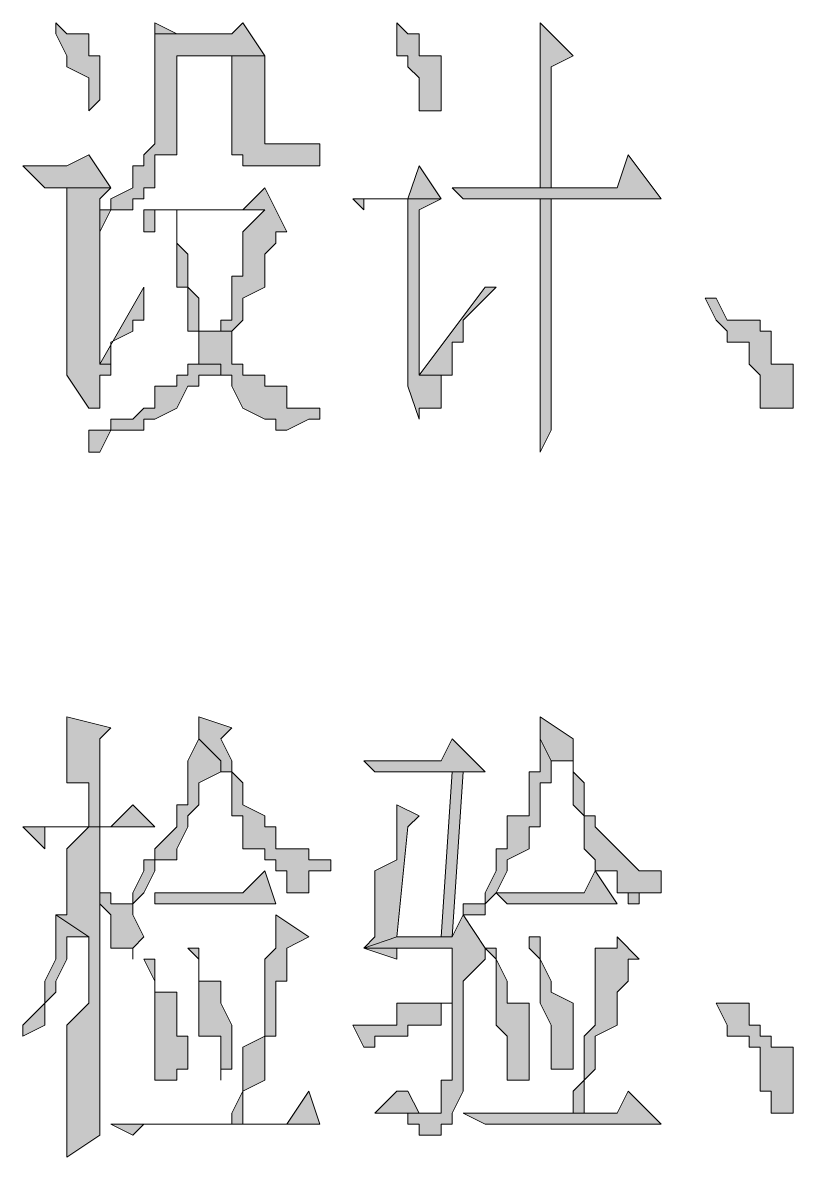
# Model space of a CAD drawing. Header units: millimetres. Extents: x 20 to 821, y 1 to 1134.
# Drawn here: x 582.84 to 595.44, y 1000.76 to 1019.3 of the extents above; entities that cross this region are included whole.
import ezdxf

# ---------------------------------------------------------------- set-up
doc = ezdxf.new("R2010")
doc.units = ezdxf.units.MM
doc.layers.add('1', color=7, linetype='Continuous')

msp = doc.modelspace()

# ---------------------------------------------------------------- hatches: boundary and pattern name
h = msp.add_hatch(color=0)
h.dxf.hatch_style = 2
h.paths.add_polyline_path([(583.38, 1019.301732), (583.38, 1019.121732), (583.56, 1018.761732), (583.56, 1018.581732), (583.92, 1018.401732), (583.92, 1017.861732), (584.1, 1018.041732), (584.1, 1018.761732), (583.92, 1018.761732), (583.92, 1019.121732), (583.56, 1019.121732)])
h = msp.add_hatch(color=0)
h.dxf.hatch_style = 2
h.paths.add_polyline_path([(586.44, 1019.301732), (586.26, 1019.121732), (585, 1019.121732), (585, 1018.761732), (585, 1017.321732), (584.82, 1017.141732), (584.82, 1016.961732), (584.64, 1016.961732), (584.64, 1016.601732), (584.28, 1016.421732), (584.28, 1016.241732), (584.1, 1016.241732), (584.1, 1015.881732), (584.28, 1016.241732), (584.64, 1016.241732), (584.64, 1016.421732), (584.82, 1016.421732), (584.82, 1016.601732), (585, 1016.601732), (585, 1016.961732), (585, 1017.141732), (585.36, 1017.141732), (585.36, 1018.761732), (586.26, 1018.761732), (586.8, 1018.761732)])
h = msp.add_hatch(color=0)
h.dxf.hatch_style = 2
h.paths.add_polyline_path([(585, 1019.301732), (585, 1019.121732), (585.36, 1019.121732)])
h = msp.add_hatch(color=0)
h.dxf.hatch_style = 2
h.paths.add_polyline_path([(588.96, 1019.301732), (588.96, 1018.761732), (589.14, 1018.761732), (589.14, 1018.581732), (589.32, 1018.401732), (589.32, 1017.861732), (589.68, 1017.861732), (589.68, 1018.761732), (589.32, 1018.761732), (589.32, 1019.121732), (589.14, 1019.121732)])
h = msp.add_hatch(color=0)
h.dxf.hatch_style = 2
h.paths.add_polyline_path([(591.3, 1019.301732), (591.3, 1016.601732), (591.48, 1016.601732), (591.48, 1018.581732), (591.84, 1018.761732)])
h = msp.add_hatch(color=0)
h.dxf.hatch_style = 2
h.paths.add_polyline_path([(586.8, 1018.761732), (586.26, 1018.761732), (586.26, 1017.321732), (586.26, 1017.141732), (586.44, 1017.141732), (586.44, 1016.961732), (586.8, 1016.961732), (587.7, 1016.961732), (587.7, 1017.141732), (587.7, 1017.321732), (586.98, 1017.321732), (586.8, 1017.321732), (586.8, 1017.681732)])
h = msp.add_hatch(color=0)
h.dxf.hatch_style = 2
h.paths.add_polyline_path([(587.52, 1017.321732), (586.98, 1017.321732), (587.7, 1017.321732)])
h = msp.add_hatch(color=0)
h.dxf.hatch_style = 2
h.paths.add_polyline_path([(583.92, 1017.141732), (583.56, 1016.961732), (582.84, 1016.961732), (583.2, 1016.601732), (584.28, 1016.601732)])
h = msp.add_hatch(color=0)
h.dxf.hatch_style = 2
h.paths.add_polyline_path([(592.74, 1017.141732), (592.56, 1016.601732), (589.86, 1016.601732), (590.04, 1016.421732), (593.28, 1016.421732)])
h = msp.add_hatch(color=0)
h.dxf.hatch_style = 2
h.paths.add_polyline_path([(589.32, 1016.961732), (589.14, 1016.421732), (588.24, 1016.421732), (588.42, 1016.241732), (588.42, 1016.421732), (588.6, 1016.421732), (589.68, 1016.421732)])
h = msp.add_hatch(color=0)
h.dxf.hatch_style = 2
h.paths.add_polyline_path([(584.28, 1016.601732), (583.56, 1016.601732), (583.56, 1013.721732), (583.56, 1013.541732), (583.92, 1013.001732), (584.1, 1013.001732), (584.1, 1013.361732), (584.1, 1013.541732), (584.28, 1013.541732), (584.28, 1013.721732), (584.1, 1013.721732), (584.1, 1016.421732)])
h = msp.add_hatch(color=0)
h.dxf.hatch_style = 2
h.paths.add_polyline_path([(586.8, 1016.601732), (586.44, 1016.241732), (584.82, 1016.241732), (586.8, 1016.241732), (586.44, 1015.881732), (586.44, 1015.161732), (586.26, 1015.161732), (586.26, 1014.441732), (586.08, 1014.441732), (586.08, 1014.261732), (586.26, 1014.261732), (586.44, 1014.441732), (586.44, 1014.801732), (586.8, 1014.981732), (586.8, 1015.521732), (586.98, 1015.701732), (586.98, 1015.881732), (587.16, 1015.881732)])
h = msp.add_hatch(color=0)
h.dxf.hatch_style = 2
h.paths.add_polyline_path([(589.68, 1016.421732), (589.14, 1016.421732), (589.14, 1013.721732), (589.14, 1013.361732), (589.32, 1012.821732), (589.32, 1013.001732), (589.68, 1013.001732), (589.68, 1013.541732), (589.32, 1013.541732), (589.32, 1016.241732)])
h = msp.add_hatch(color=0)
h.dxf.hatch_style = 2
h.paths.add_polyline_path([(591.48, 1016.421732), (591.3, 1016.421732), (591.3, 1013.721732), (591.3, 1012.281732), (591.48, 1012.641732)])
h = msp.add_hatch(color=0)
h.dxf.hatch_style = 2
h.paths.add_polyline_path([(584.82, 1016.241732), (584.82, 1015.881732), (585, 1015.881732), (585, 1016.241732), (585.36, 1016.241732), (586.8, 1016.241732)])
h = msp.add_hatch(color=0)
h.dxf.hatch_style = 2
h.paths.add_polyline_path([(585.36, 1016.241732), (585.36, 1014.981732), (585.54, 1014.981732), (585.54, 1014.261732), (585.72, 1014.261732), (585.72, 1013.721732), (585.54, 1013.721732), (586.08, 1013.721732), (586.08, 1013.541732), (586.26, 1013.541732), (586.26, 1013.361732), (586.44, 1013.001732), (586.8, 1012.821732), (586.98, 1012.821732), (586.98, 1012.641732), (587.16, 1012.641732), (587.52, 1012.821732), (587.7, 1012.821732), (587.7, 1013.001732), (587.16, 1013.001732), (587.16, 1013.361732), (586.8, 1013.361732), (586.8, 1013.541732), (586.44, 1013.541732), (586.44, 1013.721732), (586.26, 1013.721732), (586.26, 1014.081732), (586.26, 1014.261732), (586.08, 1014.261732), (585.72, 1014.261732), (585.72, 1014.441732), (585.72, 1014.801732), (585.54, 1014.981732), (585.54, 1015.521732), (585.36, 1015.701732)])
h = msp.add_hatch(color=0)
h.dxf.hatch_style = 2
h.paths.add_polyline_path([(584.82, 1014.981732), (584.1, 1013.721732), (584.28, 1013.721732), (584.28, 1014.081732), (584.64, 1014.261732), (584.64, 1014.441732), (584.82, 1014.441732)])
h = msp.add_hatch(color=0)
h.dxf.hatch_style = 2
h.paths.add_polyline_path([(590.4, 1014.981732), (589.32, 1013.541732), (589.86, 1013.541732), (589.86, 1013.721732), (589.86, 1014.081732), (590.04, 1014.081732), (590.04, 1014.441732), (590.4, 1014.801732), (590.58, 1014.981732)])
h = msp.add_hatch(color=0)
h.dxf.hatch_style = 2
h.paths.add_polyline_path([(594, 1014.801732), (594.18, 1014.441732), (594.36, 1014.261732), (594.36, 1014.081732), (594.72, 1014.081732), (594.72, 1013.721732), (594.9, 1013.541732), (594.9, 1013.001732), (595.08, 1013.001732), (595.44, 1013.001732), (595.44, 1013.361732), (595.44, 1013.721732), (595.08, 1013.721732), (595.08, 1014.081732), (595.08, 1014.261732), (594.9, 1014.261732), (594.9, 1014.441732), (594.72, 1014.441732), (594.36, 1014.441732), (594.18, 1014.801732)])
h = msp.add_hatch(color=0)
h.dxf.hatch_style = 2
h.paths.add_polyline_path([(585.54, 1013.721732), (585.54, 1013.541732), (585.36, 1013.541732), (585.36, 1013.361732), (585, 1013.361732), (585, 1013.001732), (584.82, 1013.001732), (584.64, 1012.821732), (584.28, 1012.821732), (584.28, 1012.641732), (583.92, 1012.641732), (583.92, 1012.281732), (584.1, 1012.281732), (584.28, 1012.641732), (584.82, 1012.641732), (584.82, 1012.821732), (585, 1012.821732), (585.36, 1013.001732), (585.54, 1013.361732), (585.72, 1013.361732), (585.72, 1013.541732), (586.08, 1013.541732), (586.08, 1013.721732)])
h = msp.add_hatch(color=0)
h.dxf.hatch_style = 2
h.paths.add_polyline_path([(583.56, 1007.961732), (583.56, 1006.881732), (583.92, 1006.881732), (583.92, 1006.161732), (584.1, 1006.161732), (584.1, 1007.601732), (584.28, 1007.781732)])
h = msp.add_hatch(color=0)
h.dxf.hatch_style = 2
h.paths.add_polyline_path([(585.72, 1007.961732), (585.72, 1007.601732), (586.08, 1007.241732), (586.08, 1007.061732), (586.26, 1007.061732), (586.26, 1006.341732), (586.44, 1006.341732), (586.44, 1005.801732), (586.8, 1005.801732), (586.8, 1005.621732), (586.98, 1005.621732), (586.98, 1005.441732), (587.16, 1005.441732), (587.16, 1005.081732), (587.52, 1005.081732), (587.52, 1005.441732), (587.88, 1005.441732), (587.88, 1005.621732), (587.52, 1005.621732), (587.52, 1005.801732), (586.98, 1005.801732), (586.98, 1006.161732), (586.8, 1006.161732), (586.8, 1006.341732), (586.44, 1006.521732), (586.44, 1006.881732), (586.26, 1007.061732), (586.26, 1007.241732), (586.08, 1007.601732), (586.26, 1007.781732)])
h = msp.add_hatch(color=0)
h.dxf.hatch_style = 2
h.paths.add_polyline_path([(591.3, 1007.961732), (591.3, 1007.601732), (591.48, 1007.241732), (591.84, 1007.241732), (591.84, 1007.061732), (591.84, 1006.521732), (592.02, 1006.341732), (592.02, 1005.801732), (592.2, 1005.621732), (592.2, 1005.441732), (592.56, 1005.441732), (592.56, 1005.081732), (593.28, 1005.081732), (593.28, 1005.441732), (592.92, 1005.441732), (592.74, 1005.621732), (592.56, 1005.801732), (592.2, 1006.161732), (592.2, 1006.341732), (592.02, 1006.341732), (592.02, 1006.881732), (591.84, 1007.061732), (591.84, 1007.601732)])
h = msp.add_hatch(color=0)
h.dxf.hatch_style = 2
h.paths.add_polyline_path([(585.72, 1007.601732), (585.54, 1007.241732), (585.54, 1006.521732), (585.36, 1006.521732), (585.36, 1006.161732), (585, 1005.801732), (585, 1005.621732), (584.82, 1005.621732), (584.82, 1005.441732), (584.64, 1005.081732), (584.64, 1004.901732), (584.82, 1005.081732), (585, 1005.441732), (585, 1005.621732), (585.36, 1005.621732), (585.36, 1005.801732), (585.54, 1006.161732), (585.54, 1006.341732), (585.72, 1006.521732), (585.72, 1006.881732), (586.08, 1007.061732), (586.08, 1007.241732)])
h = msp.add_hatch(color=0)
h.dxf.hatch_style = 2
h.paths.add_polyline_path([(591.3, 1007.601732), (591.3, 1007.061732), (591.12, 1007.061732), (591.12, 1006.341732), (590.76, 1006.341732), (590.76, 1005.801732), (590.58, 1005.801732), (590.58, 1005.441732), (590.4, 1005.081732), (590.4, 1004.901732), (590.04, 1004.901732), (590.04, 1004.721732), (589.86, 1004.361732), (588.96, 1004.361732), (588.42, 1004.181732), (589.86, 1004.181732), (589.86, 1004.001732), (589.86, 1002.021732), (589.68, 1002.021732), (589.68, 1001.481732), (589.32, 1001.481732), (588.96, 1001.481732), (589.14, 1001.481732), (589.14, 1001.301732), (589.32, 1001.301732), (589.32, 1001.121732), (589.68, 1001.121732), (589.68, 1001.301732), (589.86, 1001.301732), (589.86, 1001.481732), (590.04, 1001.841732), (590.04, 1003.641732), (590.4, 1004.001732), (590.4, 1004.181732), (590.04, 1004.721732), (590.4, 1004.721732), (590.4, 1004.901732), (590.58, 1005.081732), (590.76, 1005.441732), (590.76, 1005.621732), (591.12, 1005.801732), (591.12, 1006.161732), (591.3, 1006.161732), (591.3, 1006.881732), (591.48, 1006.881732), (591.48, 1007.241732)])
h = msp.add_hatch(color=0)
h.dxf.hatch_style = 2
h.paths.add_polyline_path([(589.86, 1007.601732), (589.68, 1007.241732), (588.42, 1007.241732), (588.6, 1007.061732), (590.4, 1007.061732)])
h = msp.add_hatch(color=0)
h.dxf.hatch_style = 2
h.paths.add_polyline_path([(590.4, 1007.061732), (589.86, 1007.061732), (589.68, 1004.361732), (589.86, 1004.361732), (590.04, 1007.061732)])
h = msp.add_hatch(color=0)
h.dxf.hatch_style = 2
h.paths.add_polyline_path([(584.64, 1006.521732), (584.28, 1006.161732), (582.84, 1006.161732), (583.2, 1005.801732), (583.2, 1006.161732), (583.92, 1006.161732), (585, 1006.161732)])
h = msp.add_hatch(color=0)
h.dxf.hatch_style = 2
h.paths.add_polyline_path([(588.96, 1006.521732), (588.96, 1005.621732), (588.6, 1005.441732), (588.6, 1004.361732), (588.42, 1004.181732), (588.96, 1004.361732), (589.14, 1006.161732), (589.32, 1006.341732)])
h = msp.add_hatch(color=0)
h.dxf.hatch_style = 2
h.paths.add_polyline_path([(584.1, 1006.161732), (583.92, 1006.161732), (583.56, 1005.801732), (583.56, 1004.721732), (583.38, 1004.721732), (583.92, 1004.361732), (583.92, 1003.281732), (583.56, 1002.921732), (583.56, 1002.021732), (583.56, 1001.841732), (583.56, 1000.761732), (584.1, 1001.121732), (584.1, 1005.081732), (584.28, 1005.081732), (584.1, 1005.081732), (584.1, 1005.441732)])
h = msp.add_hatch(color=0)
h.dxf.hatch_style = 2
h.paths.add_polyline_path([(586.8, 1005.441732), (586.44, 1005.081732), (585, 1005.081732), (585, 1004.901732), (586.98, 1004.901732)])
h = msp.add_hatch(color=0)
h.dxf.hatch_style = 2
h.paths.add_polyline_path([(592.2, 1005.441732), (592.02, 1005.081732), (590.58, 1005.081732), (590.76, 1004.901732), (592.56, 1004.901732)])
h = msp.add_hatch(color=0)
h.dxf.hatch_style = 2
h.paths.add_polyline_path([(584.28, 1005.081732), (584.1, 1005.081732), (584.1, 1004.901732), (584.28, 1004.721732), (584.28, 1004.181732), (584.64, 1004.181732), (584.64, 1004.001732), (584.64, 1004.181732), (584.82, 1004.361732), (584.64, 1004.721732), (584.64, 1004.901732), (584.28, 1004.901732)])
h = msp.add_hatch(color=0)
h.dxf.hatch_style = 2
h.paths.add_polyline_path([(592.56, 1005.081732), (592.74, 1005.081732), (592.74, 1004.901732), (592.92, 1004.901732), (592.92, 1005.081732), (593.28, 1005.081732)])
h = msp.add_hatch(color=0)
h.dxf.hatch_style = 2
h.paths.add_polyline_path([(583.38, 1004.721732), (583.38, 1004.001732), (583.2, 1003.641732), (583.2, 1003.281732), (582.84, 1002.921732), (582.84, 1002.741732), (583.2, 1002.921732), (583.2, 1003.281732), (583.38, 1003.461732), (583.38, 1003.641732), (583.56, 1004.001732), (583.56, 1004.181732), (583.56, 1004.361732), (583.92, 1004.361732)])
h = msp.add_hatch(color=0)
h.dxf.hatch_style = 2
h.paths.add_polyline_path([(586.98, 1004.721732), (586.98, 1004.181732), (586.8, 1004.001732), (586.8, 1002.741732), (586.44, 1002.561732), (586.44, 1001.841732), (586.26, 1001.481732), (586.26, 1001.301732), (586.44, 1001.301732), (586.44, 1001.841732), (586.8, 1002.021732), (586.8, 1002.741732), (586.98, 1002.741732), (586.98, 1003.641732), (587.16, 1003.641732), (587.16, 1004.181732), (587.52, 1004.361732)])
h = msp.add_hatch(color=0)
h.dxf.hatch_style = 2
h.paths.add_polyline_path([(591.12, 1004.361732), (591.12, 1004.181732), (591.3, 1004.001732), (591.3, 1003.281732), (591.48, 1002.921732), (591.48, 1002.201732), (591.84, 1002.201732), (591.84, 1003.281732), (591.48, 1003.461732), (591.48, 1003.641732), (591.3, 1004.001732), (591.3, 1004.361732)])
h = msp.add_hatch(color=0)
h.dxf.hatch_style = 2
h.paths.add_polyline_path([(592.56, 1004.361732), (592.56, 1004.181732), (592.2, 1004.181732), (592.2, 1002.921732), (592.02, 1002.741732), (592.02, 1002.021732), (591.84, 1001.841732), (591.84, 1001.481732), (592.02, 1001.481732), (592.02, 1002.021732), (592.2, 1002.201732), (592.2, 1002.561732), (592.2, 1002.741732), (592.56, 1002.921732), (592.56, 1003.461732), (592.74, 1003.641732), (592.74, 1004.001732), (592.92, 1004.001732)])
h = msp.add_hatch(color=0)
h.dxf.hatch_style = 2
h.paths.add_polyline_path([(585.72, 1004.181732), (585.54, 1004.181732), (585.72, 1004.001732), (585.72, 1002.741732), (586.08, 1002.741732), (586.08, 1002.021732), (586.08, 1002.201732), (586.26, 1002.201732), (586.26, 1002.561732), (586.26, 1002.921732), (586.08, 1003.281732), (586.08, 1003.641732), (585.72, 1003.641732)])
h = msp.add_hatch(color=0)
h.dxf.hatch_style = 2
h.paths.add_polyline_path([(588.42, 1004.181732), (588.96, 1004.001732), (588.96, 1004.181732), (589.86, 1004.181732)])
h = msp.add_hatch(color=0)
h.dxf.hatch_style = 2
h.paths.add_polyline_path([(590.58, 1004.181732), (590.4, 1004.181732), (590.58, 1004.001732), (590.58, 1002.921732), (590.76, 1002.741732), (590.76, 1002.021732), (591.12, 1002.021732), (591.12, 1003.281732), (590.76, 1003.281732), (590.76, 1003.641732), (590.58, 1004.001732)])
h = msp.add_hatch(color=0)
h.dxf.hatch_style = 2
h.paths.add_polyline_path([(585, 1004.001732), (584.82, 1004.001732), (585, 1003.641732), (585, 1002.021732), (585.36, 1002.021732), (585.36, 1002.201732), (585.54, 1002.201732), (585.54, 1002.741732), (585.36, 1002.741732), (585.36, 1003.281732), (585.36, 1003.461732), (585, 1003.461732), (585, 1003.641732)])
h = msp.add_hatch(color=0)
h.dxf.hatch_style = 2
h.paths.add_polyline_path([(589.86, 1003.281732), (588.96, 1003.281732), (588.96, 1002.921732), (588.24, 1002.921732), (588.42, 1002.561732), (588.6, 1002.561732), (588.6, 1002.741732), (589.14, 1002.741732), (589.14, 1002.921732), (589.68, 1002.921732), (589.68, 1003.281732)])
h = msp.add_hatch(color=0)
h.dxf.hatch_style = 2
h.paths.add_polyline_path([(594.18, 1003.281732), (594.36, 1002.921732), (594.36, 1002.741732), (594.72, 1002.741732), (594.72, 1002.561732), (594.9, 1002.561732), (594.9, 1001.841732), (595.08, 1001.841732), (595.08, 1001.481732), (595.44, 1001.481732), (595.44, 1002.561732), (595.08, 1002.561732), (595.08, 1002.741732), (594.9, 1002.741732), (594.9, 1002.921732), (594.72, 1002.921732), (594.72, 1003.281732), (594.36, 1003.281732)])
h = msp.add_hatch(color=0)
h.dxf.hatch_style = 2
h.paths.add_polyline_path([(587.52, 1001.841732), (587.16, 1001.301732), (584.28, 1001.301732), (584.64, 1001.121732), (584.82, 1001.301732), (587.7, 1001.301732)])
h = msp.add_hatch(color=0)
h.dxf.hatch_style = 2
h.paths.add_polyline_path([(588.96, 1001.841732), (588.6, 1001.481732), (589.32, 1001.481732), (589.14, 1001.841732)])
h = msp.add_hatch(color=0)
h.dxf.hatch_style = 2
h.paths.add_polyline_path([(592.74, 1001.841732), (592.56, 1001.481732), (590.04, 1001.481732), (590.4, 1001.301732), (593.28, 1001.301732)])

# ---------------------------------------------------------------- linework, layer by layer
at = {"layer": '1', "color": 0, "lineweight": 5}
for points in [[(583.38, 1019.301732), (583.38, 1019.121732), (583.56, 1018.761732), (583.56, 1018.581732), (583.92, 1018.401732), (583.92, 1017.861732), (584.1, 1018.041732), (584.1, 1018.761732), (583.92, 1018.761732), (583.92, 1019.121732), (583.56, 1019.121732), (583.38, 1019.301732)], [(586.44, 1019.301732), (586.26, 1019.121732), (585, 1019.121732), (585, 1018.761732), (585, 1017.321732), (584.82, 1017.141732), (584.82, 1016.961732), (584.64, 1016.961732), (584.64, 1016.601732), (584.28, 1016.421732), (584.28, 1016.241732), (584.1, 1016.241732), (584.1, 1015.881732), (584.28, 1016.241732), (584.64, 1016.241732), (584.64, 1016.421732), (584.82, 1016.421732), (584.82, 1016.601732), (585, 1016.601732), (585, 1016.961732), (585, 1017.141732), (585.36, 1017.141732), (585.36, 1018.761732), (586.26, 1018.761732), (586.8, 1018.761732), (586.44, 1019.301732)], [(585, 1019.301732), (585, 1019.121732), (585.36, 1019.121732), (585, 1019.301732)], [(588.96, 1019.301732), (588.96, 1018.761732), (589.14, 1018.761732), (589.14, 1018.581732), (589.32, 1018.401732), (589.32, 1017.861732), (589.68, 1017.861732), (589.68, 1018.761732), (589.32, 1018.761732), (589.32, 1019.121732), (589.14, 1019.121732), (589.14, 1019.121732), (588.96, 1019.301732)], [(591.3, 1019.301732), (591.3, 1016.601732), (591.48, 1016.601732), (591.48, 1018.581732), (591.84, 1018.761732), (591.3, 1019.301732)], [(586.8, 1018.761732), (586.26, 1018.761732), (586.26, 1017.321732), (586.26, 1017.141732), (586.44, 1017.141732), (586.44, 1016.961732), (586.8, 1016.961732), (587.7, 1016.961732), (587.7, 1017.141732), (587.7, 1017.321732), (586.98, 1017.321732), (586.8, 1017.321732), (586.8, 1017.681732), (586.8, 1018.761732)], [(587.52, 1017.321732), (586.98, 1017.321732), (587.7, 1017.321732), (587.52, 1017.321732)], [(583.92, 1017.141732), (583.56, 1016.961732), (582.84, 1016.961732), (583.2, 1016.601732), (584.28, 1016.601732), (583.92, 1017.141732)], [(592.74, 1017.141732), (592.56, 1016.601732), (589.86, 1016.601732), (590.04, 1016.421732), (593.28, 1016.421732), (592.74, 1017.141732)], [(589.32, 1016.961732), (589.14, 1016.421732), (588.24, 1016.421732), (588.42, 1016.241732), (588.42, 1016.421732), (588.6, 1016.421732), (589.68, 1016.421732), (589.32, 1016.961732)], [(584.28, 1016.601732), (583.56, 1016.601732), (583.56, 1013.721732), (583.56, 1013.541732), (583.92, 1013.001732), (584.1, 1013.001732), (584.1, 1013.361732), (584.1, 1013.541732), (584.28, 1013.541732), (584.28, 1013.721732), (584.1, 1013.721732), (584.1, 1016.421732), (584.28, 1016.601732)], [(586.8, 1016.601732), (586.44, 1016.241732), (584.82, 1016.241732), (586.8, 1016.241732), (586.44, 1015.881732), (586.44, 1015.161732), (586.26, 1015.161732), (586.26, 1014.441732), (586.08, 1014.441732), (586.08, 1014.261732), (586.26, 1014.261732), (586.44, 1014.441732), (586.44, 1014.801732), (586.8, 1014.981732), (586.8, 1015.521732), (586.8, 1015.521732), (586.98, 1015.701732), (586.98, 1015.881732), (587.16, 1015.881732), (586.8, 1016.601732)], [(589.68, 1016.421732), (589.14, 1016.421732), (589.14, 1013.721732), (589.14, 1013.361732), (589.32, 1012.821732), (589.32, 1013.001732), (589.68, 1013.001732), (589.68, 1013.541732), (589.32, 1013.541732), (589.32, 1016.241732), (589.68, 1016.421732)], [(591.48, 1016.421732), (591.3, 1016.421732), (591.3, 1013.721732), (591.3, 1012.281732), (591.48, 1012.641732), (591.48, 1016.421732)], [(584.82, 1016.241732), (584.82, 1015.881732), (585, 1015.881732), (585, 1016.241732), (585.36, 1016.241732), (586.8, 1016.241732), (584.82, 1016.241732)], [(585.36, 1016.241732), (585.36, 1014.981732), (585.54, 1014.981732), (585.54, 1014.261732), (585.72, 1014.261732), (585.72, 1013.721732), (585.54, 1013.721732), (586.08, 1013.721732), (586.08, 1013.541732), (586.26, 1013.541732), (586.26, 1013.361732), (586.44, 1013.001732), (586.44, 1013.001732), (586.8, 1012.821732), (586.98, 1012.821732), (586.98, 1012.641732), (587.16, 1012.641732), (587.52, 1012.821732), (587.7, 1012.821732), (587.7, 1013.001732), (587.16, 1013.001732), (587.16, 1013.361732), (586.8, 1013.361732), (586.8, 1013.541732), (586.44, 1013.541732), (586.44, 1013.721732), (586.26, 1013.721732), (586.26, 1014.081732), (586.26, 1014.261732), (586.08, 1014.261732), (585.72, 1014.261732), (585.72, 1014.441732), (585.72, 1014.801732), (585.54, 1014.981732), (585.54, 1015.521732), (585.36, 1015.701732), (585.36, 1016.241732)], [(584.82, 1014.981732), (584.1, 1013.721732), (584.28, 1013.721732), (584.28, 1014.081732), (584.64, 1014.261732), (584.64, 1014.441732), (584.82, 1014.441732), (584.82, 1014.981732)], [(590.4, 1014.981732), (589.32, 1013.541732), (589.86, 1013.541732), (589.86, 1013.721732), (589.86, 1014.081732), (590.04, 1014.081732), (590.04, 1014.441732), (590.4, 1014.801732), (590.58, 1014.981732), (590.4, 1014.981732)], [(594, 1014.801732), (594.18, 1014.441732), (594.36, 1014.261732), (594.36, 1014.081732), (594.72, 1014.081732), (594.72, 1013.721732), (594.9, 1013.541732), (594.9, 1013.001732), (595.08, 1013.001732), (595.44, 1013.001732), (595.44, 1013.361732), (595.44, 1013.721732), (595.08, 1013.721732), (595.08, 1014.081732), (595.08, 1014.081732), (595.08, 1014.261732), (594.9, 1014.261732), (594.9, 1014.441732), (594.72, 1014.441732), (594.36, 1014.441732), (594.18, 1014.801732), (594, 1014.801732)], [(585.54, 1013.721732), (585.54, 1013.541732), (585.36, 1013.541732), (585.36, 1013.361732), (585, 1013.361732), (585, 1013.001732), (584.82, 1013.001732), (584.64, 1012.821732), (584.28, 1012.821732), (584.28, 1012.641732), (583.92, 1012.641732), (583.92, 1012.281732), (584.1, 1012.281732), (584.28, 1012.641732), (584.82, 1012.641732), (584.82, 1012.821732), (585, 1012.821732), (585.36, 1013.001732), (585.54, 1013.361732), (585.72, 1013.361732), (585.72, 1013.541732), (586.08, 1013.541732), (586.08, 1013.721732), (585.54, 1013.721732)], [(583.56, 1007.961732), (583.56, 1006.881732), (583.92, 1006.881732), (583.92, 1006.161732), (584.1, 1006.161732), (584.1, 1007.601732), (584.28, 1007.781732), (583.56, 1007.961732)], [(585.72, 1007.961732), (585.72, 1007.601732), (586.08, 1007.241732), (586.08, 1007.061732), (586.26, 1007.061732), (586.26, 1006.341732), (586.44, 1006.341732), (586.44, 1005.801732), (586.8, 1005.801732), (586.8, 1005.621732), (586.98, 1005.621732), (586.98, 1005.441732), (587.16, 1005.441732), (587.16, 1005.081732), (587.52, 1005.081732), (587.52, 1005.441732), (587.88, 1005.441732), (587.88, 1005.621732), (587.52, 1005.621732), (587.52, 1005.801732), (586.98, 1005.801732), (586.98, 1006.161732), (586.8, 1006.161732), (586.8, 1006.341732), (586.44, 1006.521732), (586.44, 1006.881732), (586.26, 1007.061732), (586.26, 1007.241732), (586.08, 1007.601732), (586.26, 1007.781732), (585.72, 1007.961732)], [(591.3, 1007.961732), (591.3, 1007.601732), (591.48, 1007.241732), (591.84, 1007.241732), (591.84, 1007.061732), (591.84, 1006.521732), (592.02, 1006.341732), (592.02, 1005.801732), (592.2, 1005.621732), (592.2, 1005.441732), (592.56, 1005.441732), (592.56, 1005.081732), (593.28, 1005.081732), (593.28, 1005.441732), (592.92, 1005.441732), (592.74, 1005.621732), (592.56, 1005.801732), (592.2, 1006.161732), (592.2, 1006.341732), (592.02, 1006.341732), (592.02, 1006.881732), (591.84, 1007.061732), (591.84, 1007.601732), (591.3, 1007.961732)], [(585.72, 1007.601732), (585.54, 1007.241732), (585.54, 1006.521732), (585.36, 1006.521732), (585.36, 1006.161732), (585, 1005.801732), (585, 1005.621732), (584.82, 1005.621732), (584.82, 1005.441732), (584.64, 1005.081732), (584.64, 1004.901732), (584.82, 1005.081732), (585, 1005.441732), (585, 1005.621732), (585.36, 1005.621732), (585.36, 1005.801732), (585.54, 1006.161732), (585.54, 1006.341732), (585.72, 1006.521732), (585.72, 1006.881732), (586.08, 1007.061732), (586.08, 1007.241732), (585.72, 1007.601732)], [(591.3, 1007.601732), (591.3, 1007.061732), (591.12, 1007.061732), (591.12, 1006.341732), (590.76, 1006.341732), (590.76, 1005.801732), (590.58, 1005.801732), (590.58, 1005.441732), (590.4, 1005.081732), (590.4, 1004.901732), (590.04, 1004.901732), (590.04, 1004.721732), (589.86, 1004.361732), (588.96, 1004.361732), (588.42, 1004.181732), (589.86, 1004.181732), (589.86, 1004.001732), (589.86, 1002.021732), (589.68, 1002.021732), (589.68, 1001.481732), (589.32, 1001.481732), (588.96, 1001.481732), (589.14, 1001.481732), (589.14, 1001.301732), (589.32, 1001.301732), (589.32, 1001.121732), (589.68, 1001.121732), (589.68, 1001.301732), (589.86, 1001.301732), (589.86, 1001.481732), (590.04, 1001.841732), (590.04, 1003.641732), (590.4, 1004.001732), (590.4, 1004.181732), (590.04, 1004.721732), (590.4, 1004.721732), (590.4, 1004.901732), (590.58, 1005.081732), (590.76, 1005.441732), (590.76, 1005.621732), (591.12, 1005.801732), (591.12, 1006.161732), (591.3, 1006.161732), (591.3, 1006.881732), (591.48, 1006.881732), (591.48, 1007.241732), (591.3, 1007.601732)], [(589.86, 1007.601732), (589.68, 1007.241732), (588.42, 1007.241732), (588.6, 1007.061732), (590.4, 1007.061732), (589.86, 1007.601732)], [(590.4, 1007.061732), (589.86, 1007.061732), (589.68, 1004.361732), (589.86, 1004.361732), (590.04, 1007.061732), (590.4, 1007.061732)], [(584.64, 1006.521732), (584.28, 1006.161732), (582.84, 1006.161732), (583.2, 1005.801732), (583.2, 1006.161732), (583.92, 1006.161732), (585, 1006.161732), (584.64, 1006.521732)], [(588.96, 1006.521732), (588.96, 1005.621732), (588.6, 1005.441732), (588.6, 1004.361732), (588.42, 1004.181732), (588.96, 1004.361732), (589.14, 1006.161732), (589.32, 1006.341732), (588.96, 1006.521732)], [(584.1, 1006.161732), (583.92, 1006.161732), (583.56, 1005.801732), (583.56, 1004.721732), (583.38, 1004.721732), (583.92, 1004.361732), (583.92, 1003.281732), (583.56, 1002.921732), (583.56, 1002.021732), (583.56, 1001.841732), (583.56, 1000.761732), (584.1, 1001.121732), (584.1, 1005.081732), (584.28, 1005.081732), (584.1, 1005.081732), (584.1, 1005.441732), (584.1, 1006.161732)], [(586.8, 1005.441732), (586.44, 1005.081732), (585, 1005.081732), (585, 1004.901732), (586.98, 1004.901732), (586.8, 1005.441732)], [(592.2, 1005.441732), (592.02, 1005.081732), (590.58, 1005.081732), (590.76, 1004.901732), (592.56, 1004.901732), (592.2, 1005.441732)], [(584.28, 1005.081732), (584.1, 1005.081732), (584.1, 1004.901732), (584.28, 1004.721732), (584.28, 1004.181732), (584.64, 1004.181732), (584.64, 1004.001732), (584.64, 1004.181732), (584.82, 1004.361732), (584.64, 1004.721732), (584.64, 1004.901732), (584.28, 1004.901732), (584.28, 1005.081732)], [(592.56, 1005.081732), (592.74, 1005.081732), (592.74, 1004.901732), (592.92, 1004.901732), (592.92, 1005.081732), (593.28, 1005.081732), (592.56, 1005.081732)], [(583.38, 1004.721732), (583.38, 1004.001732), (583.2, 1003.641732), (583.2, 1003.281732), (582.84, 1002.921732), (582.84, 1002.741732), (583.2, 1002.921732), (583.2, 1003.281732), (583.38, 1003.461732), (583.38, 1003.641732), (583.56, 1004.001732), (583.56, 1004.181732), (583.56, 1004.361732), (583.92, 1004.361732), (583.38, 1004.721732)], [(586.98, 1004.721732), (586.98, 1004.181732), (586.8, 1004.001732), (586.8, 1002.741732), (586.44, 1002.561732), (586.44, 1001.841732), (586.26, 1001.481732), (586.26, 1001.301732), (586.44, 1001.301732), (586.44, 1001.841732), (586.44, 1001.841732), (586.8, 1002.021732), (586.8, 1002.741732), (586.98, 1002.741732), (586.98, 1003.641732), (587.16, 1003.641732), (587.16, 1004.181732), (587.52, 1004.361732), (586.98, 1004.721732)], [(591.12, 1004.361732), (591.12, 1004.181732), (591.3, 1004.001732), (591.3, 1003.281732), (591.48, 1002.921732), (591.48, 1002.201732), (591.84, 1002.201732), (591.84, 1003.281732), (591.48, 1003.461732), (591.48, 1003.641732), (591.3, 1004.001732), (591.3, 1004.361732), (591.12, 1004.361732)], [(592.56, 1004.361732), (592.56, 1004.181732), (592.2, 1004.181732), (592.2, 1002.921732), (592.02, 1002.741732), (592.02, 1002.021732), (591.84, 1001.841732), (591.84, 1001.481732), (592.02, 1001.481732), (592.02, 1002.021732), (592.2, 1002.201732), (592.2, 1002.561732), (592.2, 1002.741732), (592.56, 1002.921732), (592.56, 1003.461732), (592.74, 1003.641732), (592.74, 1004.001732), (592.92, 1004.001732), (592.56, 1004.361732)], [(585.72, 1004.181732), (585.54, 1004.181732), (585.72, 1004.001732), (585.72, 1002.741732), (586.08, 1002.741732), (586.08, 1002.021732), (586.08, 1002.201732), (586.26, 1002.201732), (586.26, 1002.561732), (586.26, 1002.921732), (586.08, 1003.281732), (586.08, 1003.281732), (586.08, 1003.641732), (585.72, 1003.641732), (585.72, 1004.181732)], [(588.42, 1004.181732), (588.96, 1004.001732), (588.96, 1004.181732), (589.86, 1004.181732), (588.42, 1004.181732)], [(590.58, 1004.181732), (590.4, 1004.181732), (590.58, 1004.001732), (590.58, 1002.921732), (590.76, 1002.741732), (590.76, 1002.021732), (591.12, 1002.021732), (591.12, 1003.281732), (590.76, 1003.281732), (590.76, 1003.641732), (590.58, 1004.001732), (590.58, 1004.181732)], [(585, 1004.001732), (584.82, 1004.001732), (585, 1003.641732), (585, 1002.021732), (585.36, 1002.021732), (585.36, 1002.201732), (585.54, 1002.201732), (585.54, 1002.741732), (585.36, 1002.741732), (585.36, 1003.281732), (585.36, 1003.461732), (585, 1003.461732), (585, 1003.641732), (585, 1004.001732)], [(589.86, 1003.281732), (588.96, 1003.281732), (588.96, 1002.921732), (588.24, 1002.921732), (588.42, 1002.561732), (588.6, 1002.561732), (588.6, 1002.741732), (589.14, 1002.741732), (589.14, 1002.921732), (589.68, 1002.921732), (589.68, 1003.281732), (589.86, 1003.281732)], [(594.18, 1003.281732), (594.36, 1002.921732), (594.36, 1002.741732), (594.72, 1002.741732), (594.72, 1002.561732), (594.9, 1002.561732), (594.9, 1001.841732), (595.08, 1001.841732), (595.08, 1001.481732), (595.44, 1001.481732), (595.44, 1002.561732), (595.08, 1002.561732), (595.08, 1002.741732), (594.9, 1002.741732), (594.9, 1002.921732), (594.72, 1002.921732), (594.72, 1003.281732), (594.36, 1003.281732), (594.18, 1003.281732)], [(587.52, 1001.841732), (587.16, 1001.301732), (584.28, 1001.301732), (584.64, 1001.121732), (584.82, 1001.301732), (587.7, 1001.301732), (587.52, 1001.841732)], [(588.96, 1001.841732), (588.6, 1001.481732), (589.32, 1001.481732), (589.14, 1001.841732), (588.96, 1001.841732)], [(592.74, 1001.841732), (592.56, 1001.481732), (590.04, 1001.481732), (590.4, 1001.301732), (593.28, 1001.301732), (592.74, 1001.841732)]]:
    msp.add_lwpolyline(points, dxfattribs=at)

doc.saveas('drawing.dxf')
